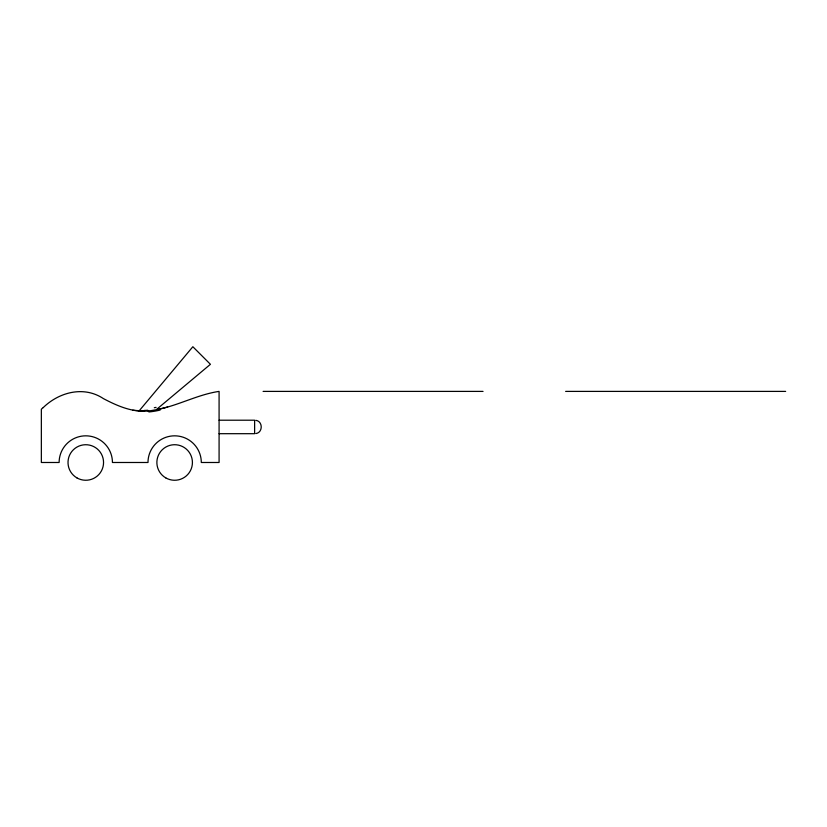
<?xml version="1.0" encoding="UTF-8"?>
<svg xmlns="http://www.w3.org/2000/svg" width="827" height="827" viewBox="0 0 827 827"><rect width="100%" height="100%" fill="white"/><g stroke="black" fill="none" stroke-linecap="round" stroke-linejoin="round"><path stroke-width="1.24" d="M138.709 411.381L192.856 346.73L210.43 364.304L156.561 409.427M255.853 433.575C263.007 432.624 263.007 421.274 255.853 420.323M167.623 407.008L158.846 409.21M147.816 410.854L148.633 410.781M143.857 411.06L132.754 410.244M263.1 391.398L483.04 391.398M565.637 391.398L785.65 391.398M219.083 420.209L254.623 420.209L254.623 433.689L219.083 433.689M156.086 407.391A29.906 7.34 -6.5 0 1 154.308 407.711M147.775 410.264A23.259 7.309 -4.4 0 1 144.094 410.461M160.138 410.058A30.165 10.72 -4.7 0 1 148.85 411.949M43.252 407.556L41.35 409.179L41.35 462.489L59.12 462.489A26.66 26.66 0 0 1 85.781 435.829A26.66 26.66 0 0 1 112.441 462.489L147.992 462.489A26.66 26.66 0 0 1 174.642 435.829A26.66 26.66 0 0 1 201.302 462.489L219.083 462.489L219.083 391.398C196.361 394.737 176.006 406.905 153.253 410.223C135.597 413.924 118.654 406.646 103.396 398.604C83.847 385.578 59.141 392.122 43.252 407.556M76.901 477.882A17.77 17.77 0 0 0 103.551 462.489A17.77 17.77 0 0 0 76.901 447.097A17.77 17.77 0 0 0 76.901 477.882M165.762 477.882A17.77 17.77 0 0 0 192.422 462.489A17.77 17.77 0 0 0 165.762 447.097A17.77 17.77 0 0 0 165.762 477.882"/></g></svg>
